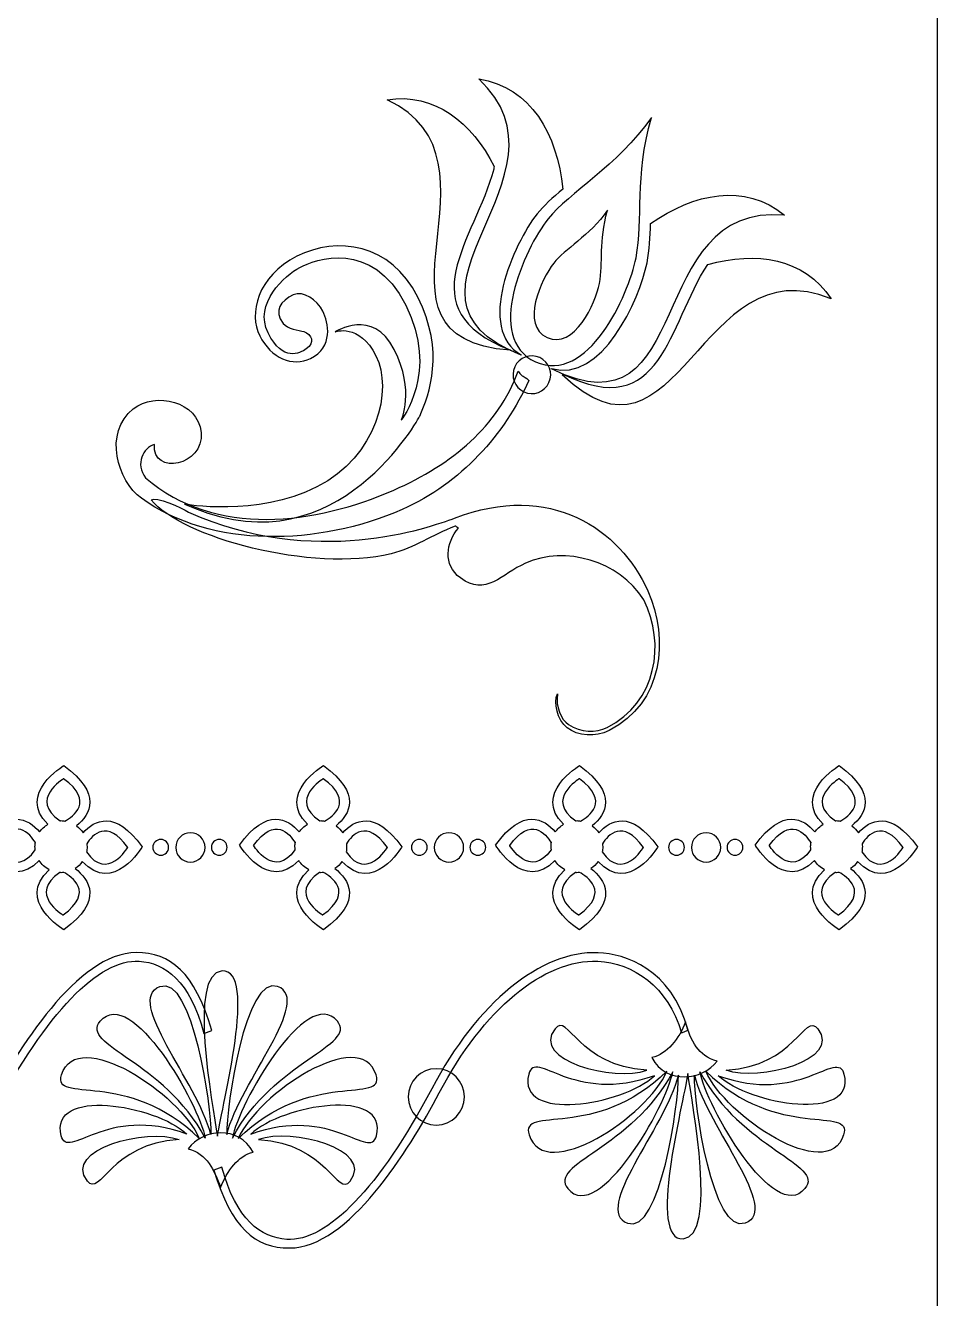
# Model space of a CAD drawing. Header units: millimetres. Extents: x -106 to 106, y -106 to 106.
# Drawn here: x 71.36 to 105.66, y 20.35 to 68.22 of the extents above; entities that cross this region are included whole.
import ezdxf

# ---------------------------------------------------------------- set-up
doc = ezdxf.new("R2010")
doc.units = ezdxf.units.MM
doc.header["$MEASUREMENT"] = 0
doc.layers.add('General Escritorio', color=7, linetype='Continuous', plot=False)
doc.layers.add('layer 1', color=7, linetype='Continuous')

msp = doc.modelspace()

# ---------------------------------------------------------------- linework, layer by layer
at = {"layer": 'General Escritorio', "color": 250}
for points, knots in [([(90.6046, 61.1368), (90.8454, 61.4393), (91.1848, 61.7417), (91.5665, 62.064), (91.5665, 62.064), (91.3497, 64.13), (90.382, 65.8979), (88.4025, 66.2052), (88.4025, 66.2052), (92.3516, 62.5327), (84.3228, 58.0719), (89.9941, 55.8262), (89.9941, 55.8262), (89.9962, 55.8282), (89.9975, 55.8325), (90.0007, 55.8339), (90.0007, 55.8339), (88.286, 56.7867), (89.7137, 60.0204), (90.6046, 61.1368)], [0, 0, 0, 0, 0.1666667, 0.1666667, 0.1666667, 0.1666667, 0.3333333, 0.3333333, 0.3333333, 0.3333333, 0.5, 0.5, 0.5, 0.5, 0.6666667, 0.6666667, 0.6666667, 0.6666667, 1, 1, 1, 1]), ([(89.5821, 56.0165), (89.5821, 56.0165), (89.5817, 56.0157), (89.5817, 56.0157), (89.5817, 56.0157), (85.684, 57.5582), (88.2564, 60.1479), (88.9661, 62.8089), (88.9661, 62.8089), (88.9737, 62.844), (88.9823, 62.881), (88.9909, 62.9165), (88.9909, 62.9165), (88.1358, 64.5648), (86.7647, 65.7012), (84.9577, 65.4256), (84.9577, 65.4256), (89.8294, 63.111), (83.5153, 56.4415), (89.5986, 56.0058), (89.5986, 56.0058), (89.5934, 56.0083), (89.5879, 56.0134), (89.5821, 56.0165)], [0, 0, 0, 0, 0.1428571, 0.1428571, 0.1428571, 0.1428572, 0.2857143, 0.2857143, 0.2857143, 0.2857143, 0.4285714, 0.4285714, 0.4285714, 0.4285714, 0.5714286, 0.5714286, 0.5714286, 0.5714286, 0.7142857, 0.7142857, 0.7142857, 0.7142857, 1, 1, 1, 1]), ([(90.5336, 55.574), (88.6195, 56.4318), (90.1033, 59.804), (91.0166, 60.9478), (91.0166, 60.9478), (91.8097, 61.9423), (93.5925, 62.9062), (94.9009, 64.7569), (94.9009, 64.7569), (94.2481, 62.4602), (94.6147, 60.9914), (94.3198, 59.4818), (94.3198, 59.4818), (94.0431, 58.0596), (92.499, 54.6926), (90.5336, 55.574)], [0, 0, 0, 0, 0.2, 0.2, 0.2, 0.2, 0.4, 0.4, 0.4, 0.4, 0.6, 0.6, 0.6, 0.6, 1, 1, 1, 1]), ([(99.907, 61.0848), (98.3984, 62.3083), (96.5095, 61.909), (94.8662, 60.7677), (94.8662, 60.7677), (94.8531, 60.2612), (94.8262, 59.7784), (94.7328, 59.2928), (94.7328, 59.2928), (94.4648, 57.9193), (93.0124, 54.7411), (91.1423, 55.3209), (91.1423, 55.3209), (91.1417, 55.316), (91.1399, 55.3103), (91.1393, 55.3051), (91.1393, 55.3051), (96.608, 52.605), (94.5337, 61.5511), (99.907, 61.0848)], [0, 0, 0, 0, 0.1666667, 0.1666667, 0.1666667, 0.1666667, 0.3333333, 0.3333333, 0.3333333, 0.3333333, 0.5, 0.5, 0.5, 0.5, 0.6666667, 0.6666667, 0.6666667, 0.6666667, 1, 1, 1, 1]), ([(77.3344, 50.2226), (77.3344, 50.2226), (80.0395, 49.7156), (82.3188, 50.8666), (82.3188, 50.8666), (84.5956, 52.0173), (85.1768, 54.5303), (84.5402, 55.7903), (84.5402, 55.7903), (83.9032, 57.05), (83.0044, 56.6967), (83.0044, 56.6967), (83.0044, 56.6967), (83.0044, 56.6967), (84.4248, 57.6152), (85.223, 56.0353), (85.223, 56.0353), (86.0223, 54.4547), (85.49, 53.3772), (85.49, 53.3772), (85.49, 53.3772), (85.49, 53.3772), (86.9318, 55.1831), (85.6585, 57.7032), (85.6585, 57.7032), (84.3858, 60.2213), (82.242, 59.4061), (81.6783, 59.1223), (81.6783, 59.1223), (81.1161, 58.8372), (79.931, 57.7528), (80.487, 56.654), (80.487, 56.654), (81.0427, 55.5538), (81.6728, 55.8883), (81.9181, 56.0561), (81.9181, 56.0561), (82.2623, 56.2914), (82.1176, 56.5996), (81.8231, 56.7052), (81.8231, 56.7052), (81.6497, 56.7679), (81.2115, 56.7991), (81.0482, 57.0166), (81.0482, 57.0166), (80.6886, 57.4963), (80.9576, 57.8679), (81.4289, 58.0853), (81.4289, 58.0853), (81.8103, 58.2613), (82.3288, 57.9022), (82.5448, 57.4741), (82.5448, 57.4741), (82.7618, 57.0457), (82.9441, 56.1137), (82.0807, 55.6935), (82.0807, 55.6935), (81.411, 55.3675), (80.589, 55.7113), (80.1694, 56.5435), (80.1694, 56.5435), (79.7505, 57.3739), (80.0681, 58.7786), (81.5695, 59.5378), (81.5695, 59.5378), (83.0702, 60.2957), (85.0855, 60.0357), (86.1139, 57.999), (86.1139, 57.999), (87.144, 55.9624), (86.5473, 54.348), (86.1873, 53.5285), (86.1873, 53.5285), (86.1873, 53.5285), (83.1473, 47.8398), (77.7147, 50.0646), (77.7147, 50.0646), (77.7147, 50.0646), (77.3344, 50.2226), (77.3344, 50.2226)], [0, 0, 0, 0, 0.047619, 0.047619, 0.047619, 0.0476191, 0.0952381, 0.0952381, 0.0952381, 0.0952381, 0.1428571, 0.1428571, 0.1428571, 0.1428572, 0.1904762, 0.1904762, 0.1904762, 0.1904762, 0.2380952, 0.2380952, 0.2380952, 0.2380952, 0.2857143, 0.2857143, 0.2857143, 0.2857143, 0.3333333, 0.3333333, 0.3333333, 0.3333333, 0.3809524, 0.3809524, 0.3809524, 0.3809524, 0.4285714, 0.4285714, 0.4285714, 0.4285714, 0.4761905, 0.4761905, 0.4761905, 0.4761905, 0.5238095, 0.5238095, 0.5238095, 0.5238095, 0.5714286, 0.5714286, 0.5714286, 0.5714286, 0.6190476, 0.6190476, 0.6190476, 0.6190476, 0.6666667, 0.6666667, 0.6666667, 0.6666667, 0.7142857, 0.7142857, 0.7142857, 0.7142857, 0.7619048, 0.7619048, 0.7619048, 0.7619048, 0.8095238, 0.8095238, 0.8095238, 0.8095238, 0.8571429, 0.8571429, 0.8571429, 0.8571429, 0.9047619, 0.9047619, 0.9047619, 0.9047619, 1, 1, 1, 1]), ([(97.0162, 59.2335), (95.5087, 56.9271), (95.3196, 53.2658), (91.5647, 55.1096), (91.5647, 55.1096), (91.5592, 55.0994), (91.5537, 55.0899), (91.5479, 55.0798), (91.5479, 55.0798), (95.9445, 50.8516), (96.6738, 60.0059), (101.654, 57.9368), (101.654, 57.9368), (100.6353, 59.4856), (98.8394, 59.7277), (97.0162, 59.2335)], [0, 0, 0, 0, 0.2, 0.2, 0.2, 0.2, 0.4, 0.4, 0.4, 0.4, 0.6, 0.6, 0.6, 0.6, 1, 1, 1, 1]), ([(91.0459, 54.789), (90.8822, 54.4333), (90.4619, 54.2768), (90.1064, 54.4399), (90.1064, 54.4399), (89.7512, 54.6032), (89.5948, 55.024), (89.7578, 55.3795), (89.7578, 55.3795), (89.9204, 55.7349), (90.3417, 55.891), (90.6969, 55.7283), (90.6969, 55.7283), (91.0528, 55.565), (91.2088, 55.1439), (91.0459, 54.789)], [0, 0, 0, 0, 0.2, 0.2, 0.2, 0.2, 0.4, 0.4, 0.4, 0.4, 0.6, 0.6, 0.6, 0.6, 1, 1, 1, 1]), ([(89.8928, 55.2167), (89.1232, 53.1528), (87.4309, 51.7275), (85.2099, 50.75), (85.2099, 50.75), (82.2961, 49.4694), (78.4937, 48.936), (75.8772, 51.213), (75.8772, 51.213), (75.4682, 51.726), (75.7945, 52.342), (76.212, 52.4593), (76.212, 52.4593), (76.1238, 51.2769), (78.0903, 51.6516), (77.9652, 52.9187), (77.9652, 52.9187), (77.8491, 54.0778), (76.2558, 54.4685), (75.4162, 53.8023), (75.4162, 53.8023), (74.2827, 52.9001), (74.8178, 51.0947), (75.7218, 50.4396), (75.7218, 50.4396), (78.3486, 48.5374), (82.4001, 48.6423), (85.531, 50.0193), (85.531, 50.0193), (87.7517, 50.997), (89.3781, 52.8605), (90.2921, 54.8669), (90.2921, 54.8669), (90.0516, 55.1012), (90.0754, 54.9453), (89.8928, 55.2167)], [0, 0, 0, 0, 0.1, 0.1, 0.1, 0.1, 0.2, 0.2, 0.2, 0.2, 0.3, 0.3, 0.3, 0.3, 0.4, 0.4, 0.4, 0.4, 0.5, 0.5, 0.5, 0.5, 0.6, 0.6, 0.6, 0.6, 0.7, 0.7, 0.7, 0.7, 0.8, 0.8, 0.8, 0.8, 1, 1, 1, 1]), ([(94.7583, 46.9604), (93.7286, 49.2683), (91.1055, 51.0876), (87.4985, 49.6968), (87.4985, 49.6968), (86.5676, 49.3375), (82.1975, 47.8013), (77.4936, 49.918), (77.4936, 49.918), (77.2393, 50.0992), (76.2475, 50.5213), (76.0846, 50.3852), (76.0846, 50.3852), (77.1994, 48.9771), (82.1386, 47.625), (85.1072, 48.356), (85.1072, 48.356), (86.0102, 48.5784), (86.6227, 49.0476), (87.523, 49.395), (87.523, 49.395), (87.5436, 49.4031), (87.6184, 49.3137), (87.6391, 49.321), (87.6391, 49.321), (87.1788, 48.7709), (87.0492, 47.9519), (87.7142, 47.4441), (87.7142, 47.4441), (88.6615, 46.7217), (89.2834, 47.6096), (90.1591, 47.9965), (90.1591, 47.9965), (91.6722, 48.6664), (93.648, 48.1038), (94.6133, 46.6248), (94.6133, 46.6248), (95.4339, 44.974), (95.1028, 42.7743), (93.2308, 41.8213), (93.2308, 41.8213), (92.817, 41.6114), (92.2324, 41.637), (91.7756, 41.9374), (91.7756, 41.9374), (91.4917, 42.1238), (91.2898, 42.6044), (91.3663, 43.0852), (91.3663, 43.0852), (91.2002, 42.768), (91.3642, 42.0999), (91.7253, 41.8141), (91.7253, 41.8141), (92.1383, 41.4889), (92.7898, 41.4462), (93.3114, 41.712), (93.3114, 41.712), (95.3381, 42.7429), (95.5734, 45.1329), (94.7583, 46.9604)], [0, 0, 0, 0, 0.0625, 0.0625, 0.0625, 0.0625, 0.125, 0.125, 0.125, 0.125, 0.1875, 0.1875, 0.1875, 0.1875, 0.25, 0.25, 0.25, 0.25, 0.3125, 0.3125, 0.3125, 0.3125, 0.375, 0.375, 0.375, 0.375, 0.4375, 0.4375, 0.4375, 0.4375, 0.5, 0.5, 0.5, 0.5, 0.5625, 0.5625, 0.5625, 0.5625, 0.625, 0.625, 0.625, 0.625, 0.6875, 0.6875, 0.6875, 0.6875, 0.75, 0.75, 0.75, 0.75, 0.8125, 0.8125, 0.8125, 0.8125, 0.875, 0.875, 0.875, 0.875, 1, 1, 1, 1])]:
    msp.add_open_spline(points, degree=3, knots=knots, dxfattribs=at)
at = {"layer": 'General Escritorio', "color": 7}
msp.add_open_spline([(90.9718, 56.4816), (89.9738, 56.9283), (90.7476, 58.6856), (91.2233, 59.2816), (91.2233, 59.2816), (91.6367, 59.7996), (92.5659, 60.3021), (93.2477, 61.2665), (93.2477, 61.2665), (92.9069, 60.0699), (93.0978, 59.3043), (92.9445, 58.5175), (92.9445, 58.5175), (92.8005, 57.7768), (91.9957, 56.0222), (90.9718, 56.4816)], degree=3, knots=[0, 0, 0, 0, 0.2, 0.2, 0.2, 0.2, 0.4, 0.4, 0.4, 0.4, 0.6, 0.6, 0.6, 0.6, 1, 1, 1, 1], dxfattribs=at)
at = {"layer": 'layer 1', "color": 7}
msp.add_open_spline([(105.6569, -105.6569), (105.6569, -105.6569), (-106.0097, -105.6569), (-106.0097, -105.6569), (-106.0097, -105.6569), (-106.0097, -105.6569), (-106.0097, 106.0097), (-106.0097, 106.0097), (-106.0097, 106.0097), (-106.0097, 106.0097), (105.6569, 106.0097), (105.6569, 106.0097), (105.6569, 106.0097), (105.6569, 106.0097), (105.6569, -105.6569), (105.6569, -105.6569)], degree=3, knots=[0, 0, 0, 0, 0.2, 0.2, 0.2, 0.2, 0.4, 0.4, 0.4, 0.4, 0.6, 0.6, 0.6, 0.6, 1, 1, 1, 1], dxfattribs=at)
at = {"layer": 'layer 1', "color": 250}
for points, knots in [([(71.8722, 36.8203), (71.9652, 36.6737), (72.0972, 36.555), (72.255, 36.4749), (72.255, 36.4749), (70.9779, 35.3077), (72.8034, 34.2215), (72.8034, 34.2215), (72.8034, 34.2215), (74.3155, 35.3113), (73.755, 36.1128), (73.2282, 36.5226), (73.2282, 36.5226), (73.3336, 36.5905), (73.4256, 36.6781), (73.498, 36.781), (73.498, 36.781), (74.6652, 35.5122), (75.748, 37.3372), (75.748, 37.3372), (75.748, 37.3372), (74.7268, 38.753), (73.9565, 38.3475), (73.5262, 37.8576), (73.5262, 37.8576), (73.4614, 37.9622), (73.3777, 38.0517), (73.2788, 38.1263), (73.2788, 38.1263), (73.7873, 38.5459), (74.2662, 39.3309), (72.8034, 40.3875), (72.8034, 40.3875), (72.8034, 40.3875), (71.0296, 39.3319), (72.2036, 38.1823), (72.2036, 38.1823), (72.0796, 38.1093), (71.9714, 38.0126), (71.8905, 37.896), (71.8905, 37.896), (71.4664, 38.3964), (70.6871, 38.8418), (69.6464, 37.4006), (69.6464, 37.4006), (69.6464, 37.4006), (70.7143, 35.605), (71.8722, 36.8203)], [0, 0, 0, 0, 0.0769231, 0.0769231, 0.0769231, 0.0769231, 0.1538462, 0.1538462, 0.1538462, 0.1538462, 0.2307692, 0.2307692, 0.2307692, 0.2307692, 0.3076923, 0.3076923, 0.3076923, 0.3076923, 0.3846154, 0.3846154, 0.3846154, 0.3846154, 0.4615385, 0.4615385, 0.4615385, 0.4615385, 0.5384615, 0.5384615, 0.5384615, 0.5384615, 0.6153846, 0.6153846, 0.6153846, 0.6153846, 0.6923077, 0.6923077, 0.6923077, 0.6923077, 0.7692308, 0.7692308, 0.7692308, 0.7692308, 0.8461538, 0.8461538, 0.8461538, 0.8461539, 1, 1, 1, 1]), ([(81.6335, 36.8203), (81.7283, 36.6737), (81.8599, 36.555), (82.017, 36.4749), (82.017, 36.4749), (80.7399, 35.3077), (82.5654, 34.2215), (82.5654, 34.2215), (82.5654, 34.2215), (84.0785, 35.3113), (83.5163, 36.1128), (82.9909, 36.5226), (82.9909, 36.5226), (83.097, 36.5905), (83.187, 36.6781), (83.26, 36.781), (83.26, 36.781), (84.4275, 35.5122), (85.5103, 37.3372), (85.5103, 37.3372), (85.5103, 37.3372), (84.4889, 38.753), (83.7192, 38.3475), (83.2879, 37.8576), (83.2879, 37.8576), (83.2241, 37.9622), (83.1398, 38.0517), (83.0416, 38.1263), (83.0416, 38.1263), (83.5507, 38.5459), (84.0296, 39.3309), (82.5654, 40.3875), (82.5654, 40.3875), (82.5654, 40.3875), (80.7923, 39.3319), (81.9657, 38.1823), (81.9657, 38.1823), (81.8416, 38.1093), (81.7349, 38.0126), (81.6525, 37.896), (81.6525, 37.896), (81.2291, 38.3964), (80.4491, 38.8418), (79.4084, 37.4006), (79.4084, 37.4006), (79.4084, 37.4006), (80.4764, 35.605), (81.6335, 36.8203)], [0, 0, 0, 0, 0.0769231, 0.0769231, 0.0769231, 0.0769231, 0.1538462, 0.1538462, 0.1538462, 0.1538462, 0.2307692, 0.2307692, 0.2307692, 0.2307692, 0.3076923, 0.3076923, 0.3076923, 0.3076923, 0.3846154, 0.3846154, 0.3846154, 0.3846154, 0.4615385, 0.4615385, 0.4615385, 0.4615385, 0.5384615, 0.5384615, 0.5384615, 0.5384615, 0.6153846, 0.6153846, 0.6153846, 0.6153846, 0.6923077, 0.6923077, 0.6923077, 0.6923077, 0.7692308, 0.7692308, 0.7692308, 0.7692308, 0.8461538, 0.8461538, 0.8461538, 0.8461539, 1, 1, 1, 1]), ([(91.2636, 36.8203), (91.357, 36.6737), (91.489, 36.555), (91.6464, 36.4749), (91.6464, 36.4749), (90.3696, 35.3077), (92.1948, 34.2215), (92.1948, 34.2215), (92.1948, 34.2215), (93.7073, 35.3113), (93.1464, 36.1128), (92.6196, 36.5226), (92.6196, 36.5226), (92.725, 36.5905), (92.817, 36.6781), (92.8894, 36.781), (92.8894, 36.781), (94.0569, 35.5122), (95.1397, 37.3372), (95.1397, 37.3372), (95.1397, 37.3372), (94.1186, 38.753), (93.3483, 38.3475), (92.9179, 37.8576), (92.9179, 37.8576), (92.8529, 37.9622), (92.7691, 38.0517), (92.6703, 38.1263), (92.6703, 38.1263), (93.1791, 38.5459), (93.658, 39.3309), (92.1948, 40.3875), (92.1948, 40.3875), (92.1948, 40.3875), (90.421, 39.3319), (91.595, 38.1823), (91.595, 38.1823), (91.4714, 38.1093), (91.3632, 38.0126), (91.2819, 37.896), (91.2819, 37.896), (90.8578, 38.3964), (90.0789, 38.8418), (89.0377, 37.4006), (89.0377, 37.4006), (89.0377, 37.4006), (90.1057, 35.605), (91.2636, 36.8203)], [0, 0, 0, 0, 0.0769231, 0.0769231, 0.0769231, 0.0769231, 0.1538462, 0.1538462, 0.1538462, 0.1538462, 0.2307692, 0.2307692, 0.2307692, 0.2307692, 0.3076923, 0.3076923, 0.3076923, 0.3076923, 0.3846154, 0.3846154, 0.3846154, 0.3846154, 0.4615385, 0.4615385, 0.4615385, 0.4615385, 0.5384615, 0.5384615, 0.5384615, 0.5384615, 0.6153846, 0.6153846, 0.6153846, 0.6153846, 0.6923077, 0.6923077, 0.6923077, 0.6923077, 0.7692308, 0.7692308, 0.7692308, 0.7692308, 0.8461538, 0.8461538, 0.8461538, 0.8461539, 1, 1, 1, 1]), ([(101.025, 36.8203), (101.1197, 36.6737), (101.2517, 36.555), (101.4084, 36.4749), (101.4084, 36.4749), (100.1317, 35.3077), (101.9569, 34.2215), (101.9569, 34.2215), (101.9569, 34.2215), (103.47, 35.3113), (102.908, 36.1128), (102.3823, 36.5226), (102.3823, 36.5226), (102.4888, 36.5905), (102.5787, 36.6781), (102.6517, 36.781), (102.6517, 36.781), (103.8189, 35.5122), (104.9017, 37.3372), (104.9017, 37.3372), (104.9017, 37.3372), (103.8806, 38.753), (103.111, 38.3475), (102.6793, 37.8576), (102.6793, 37.8576), (102.6159, 37.9622), (102.5311, 38.0517), (102.433, 38.1263), (102.433, 38.1263), (102.9425, 38.5459), (103.4214, 39.3309), (101.9569, 40.3875), (101.9569, 40.3875), (101.9569, 40.3875), (100.1837, 39.3319), (101.3571, 38.1823), (101.3571, 38.1823), (101.2334, 38.1093), (101.1266, 38.0126), (101.0439, 37.896), (101.0439, 37.896), (100.6205, 38.3964), (99.8409, 38.8418), (98.7998, 37.4006), (98.7998, 37.4006), (98.7998, 37.4006), (99.8677, 35.605), (101.025, 36.8203)], [0, 0, 0, 0, 0.0769231, 0.0769231, 0.0769231, 0.0769231, 0.1538462, 0.1538462, 0.1538462, 0.1538462, 0.2307692, 0.2307692, 0.2307692, 0.2307692, 0.3076923, 0.3076923, 0.3076923, 0.3076923, 0.3846154, 0.3846154, 0.3846154, 0.3846154, 0.4615385, 0.4615385, 0.4615385, 0.4615385, 0.5384615, 0.5384615, 0.5384615, 0.5384615, 0.6153846, 0.6153846, 0.6153846, 0.6153846, 0.6923077, 0.6923077, 0.6923077, 0.6923077, 0.7692308, 0.7692308, 0.7692308, 0.7692308, 0.8461538, 0.8461538, 0.8461538, 0.8461539, 1, 1, 1, 1]), ([(72.7965, 39.8959), (72.7965, 39.8959), (72.7965, 39.8959), (72.7965, 39.8959), (72.7965, 39.8959), (73.9796, 39.0413), (73.1414, 38.467), (72.8441, 38.306), (72.8441, 38.306), (72.7959, 38.3127), (72.7487, 38.3206), (72.6987, 38.3206), (72.6987, 38.3206), (72.6856, 38.3206), (72.6749, 38.3175), (72.6622, 38.3165), (72.6622, 38.3165), (71.4729, 39.1107), (72.7965, 39.8959), (72.7965, 39.8959)], [0, 0, 0, 0, 0.1666667, 0.1666667, 0.1666667, 0.1666667, 0.3333333, 0.3333333, 0.3333333, 0.3333333, 0.5, 0.5, 0.5, 0.5, 0.6666667, 0.6666667, 0.6666667, 0.6666667, 1, 1, 1, 1]), ([(82.5599, 39.8959), (82.5599, 39.8959), (82.5599, 39.8959), (82.5599, 39.8959), (82.5599, 39.8959), (83.743, 39.0413), (82.9041, 38.467), (82.6061, 38.306), (82.6061, 38.306), (82.5579, 38.3127), (82.5107, 38.3206), (82.4607, 38.3206), (82.4607, 38.3206), (82.4483, 38.3206), (82.437, 38.3175), (82.4242, 38.3165), (82.4242, 38.3165), (81.2363, 39.1107), (82.5599, 39.8959), (82.5599, 39.8959)], [0, 0, 0, 0, 0.1666667, 0.1666667, 0.1666667, 0.1666667, 0.3333333, 0.3333333, 0.3333333, 0.3333333, 0.5, 0.5, 0.5, 0.5, 0.6666667, 0.6666667, 0.6666667, 0.6666667, 1, 1, 1, 1]), ([(92.1883, 39.8959), (92.1883, 39.8959), (92.1883, 39.8959), (92.1883, 39.8959), (92.1883, 39.8959), (93.371, 39.0413), (92.5331, 38.467), (92.2355, 38.306), (92.2355, 38.306), (92.1876, 38.3127), (92.1401, 38.3206), (92.0901, 38.3206), (92.0901, 38.3206), (92.0773, 38.3206), (92.0663, 38.3175), (92.0536, 38.3165), (92.0536, 38.3165), (90.8647, 39.1107), (92.1883, 39.8959), (92.1883, 39.8959)], [0, 0, 0, 0, 0.1666667, 0.1666667, 0.1666667, 0.1666667, 0.3333333, 0.3333333, 0.3333333, 0.3333333, 0.5, 0.5, 0.5, 0.5, 0.6666667, 0.6666667, 0.6666667, 0.6666667, 1, 1, 1, 1]), ([(101.9517, 39.8959), (101.9517, 39.8959), (101.9517, 39.8959), (101.9517, 39.8959), (101.9517, 39.8959), (103.1344, 39.0413), (102.2959, 38.467), (101.9975, 38.306), (101.9975, 38.306), (101.9496, 38.3127), (101.9021, 38.3206), (101.8521, 38.3206), (101.8521, 38.3206), (101.8401, 38.3206), (101.8284, 38.3175), (101.8156, 38.3165), (101.8156, 38.3165), (100.6281, 39.1107), (101.9517, 39.8959), (101.9517, 39.8959)], [0, 0, 0, 0, 0.1666667, 0.1666667, 0.1666667, 0.1666667, 0.3333333, 0.3333333, 0.3333333, 0.3333333, 0.5, 0.5, 0.5, 0.5, 0.6666667, 0.6666667, 0.6666667, 0.6666667, 1, 1, 1, 1]), ([(71.7334, 37.4929), (71.7334, 37.4929), (71.7334, 37.4929), (71.7334, 37.4929), (71.7334, 37.4929), (71.7262, 37.4424), (71.7186, 37.3937), (71.7186, 37.3424), (71.7186, 37.3424), (71.7186, 37.2998), (71.7262, 37.2614), (71.7306, 37.2197), (71.7306, 37.2197), (70.9455, 36.0954), (70.1766, 37.3913), (70.1766, 37.3913), (70.1766, 37.3913), (70.9799, 38.5053), (71.5367, 37.8245), (71.7334, 37.4929)], [0, 0, 0, 0, 0.1666667, 0.1666667, 0.1666667, 0.1666667, 0.3333333, 0.3333333, 0.3333333, 0.3333333, 0.5, 0.5, 0.5, 0.5, 0.6666667, 0.6666667, 0.6666667, 0.6666667, 1, 1, 1, 1]), ([(75.2064, 37.3165), (75.2064, 37.3165), (75.2064, 37.3165), (75.2064, 37.3165), (75.2064, 37.3165), (75.2064, 37.3165), (74.4381, 36.0231), (73.6547, 37.1421), (73.6547, 37.1421), (73.6685, 37.2063), (73.6757, 37.273), (73.6757, 37.3424), (73.6757, 37.3424), (73.6757, 37.3787), (73.6699, 37.4102), (73.6651, 37.4463), (73.6651, 37.4463), (73.8759, 37.7849), (74.4233, 38.4006), (75.2064, 37.3165)], [0, 0, 0, 0, 0.1666667, 0.1666667, 0.1666667, 0.1666667, 0.3333333, 0.3333333, 0.3333333, 0.3333333, 0.5, 0.5, 0.5, 0.5, 0.6666667, 0.6666667, 0.6666667, 0.6666667, 1, 1, 1, 1]), ([(81.4961, 37.4929), (81.2994, 37.8245), (80.742, 38.5053), (79.9372, 37.3913), (79.9372, 37.3913), (79.9372, 37.3913), (80.7089, 36.0954), (81.4926, 37.2197), (81.4926, 37.2197), (81.4875, 37.2614), (81.4813, 37.2998), (81.4813, 37.3424), (81.4813, 37.3424), (81.4813, 37.3937), (81.4882, 37.4424), (81.4961, 37.4929), (81.4961, 37.4929), (81.4961, 37.4929), (81.4961, 37.4929), (81.4961, 37.4929)], [0, 0, 0, 0, 0.3333333, 0.3333333, 0.3333333, 0.3333333, 0.5, 0.5, 0.5, 0.5, 0.6666667, 0.6666667, 0.6666667, 0.6666667, 0.8333333, 0.8333333, 0.8333333, 0.8333333, 1, 1, 1, 1]), ([(84.9684, 37.3165), (84.9684, 37.3165), (84.9684, 37.3165), (84.9684, 37.3165), (84.9684, 37.3165), (84.9684, 37.3165), (84.2008, 36.0231), (83.4178, 37.1421), (83.4178, 37.1421), (83.4312, 37.2063), (83.4378, 37.273), (83.4378, 37.3424), (83.4378, 37.3424), (83.4378, 37.3787), (83.4312, 37.4102), (83.4278, 37.4463), (83.4278, 37.4463), (83.6379, 37.7849), (84.1853, 38.4006), (84.9684, 37.3165)], [0, 0, 0, 0, 0.1666667, 0.1666667, 0.1666667, 0.1666667, 0.3333333, 0.3333333, 0.3333333, 0.3333333, 0.5, 0.5, 0.5, 0.5, 0.6666667, 0.6666667, 0.6666667, 0.6666667, 1, 1, 1, 1]), ([(91.1251, 37.4929), (90.9281, 37.8245), (90.3717, 38.5053), (89.568, 37.3913), (89.568, 37.3913), (89.568, 37.3913), (90.3372, 36.0954), (91.1224, 37.2197), (91.1224, 37.2197), (91.1175, 37.2614), (91.11, 37.2998), (91.11, 37.3424), (91.11, 37.3424), (91.11, 37.3937), (91.1175, 37.4424), (91.1251, 37.4929), (91.1251, 37.4929), (91.1251, 37.4929), (91.1251, 37.4929), (91.1251, 37.4929)], [0, 0, 0, 0, 0.3333333, 0.3333333, 0.3333333, 0.3333333, 0.5, 0.5, 0.5, 0.5, 0.6666667, 0.6666667, 0.6666667, 0.6666667, 0.8333333, 0.8333333, 0.8333333, 0.8333333, 1, 1, 1, 1]), ([(94.5978, 37.3165), (94.5978, 37.3165), (94.5978, 37.3165), (94.5978, 37.3165), (94.5978, 37.3165), (94.5978, 37.3165), (93.8295, 36.0231), (93.0465, 37.1421), (93.0465, 37.1421), (93.0599, 37.2063), (93.0675, 37.273), (93.0675, 37.3424), (93.0675, 37.3424), (93.0675, 37.3787), (93.0613, 37.4102), (93.0564, 37.4463), (93.0564, 37.4463), (93.2677, 37.7849), (93.8147, 38.4006), (94.5978, 37.3165)], [0, 0, 0, 0, 0.1666667, 0.1666667, 0.1666667, 0.1666667, 0.3333333, 0.3333333, 0.3333333, 0.3333333, 0.5, 0.5, 0.5, 0.5, 0.6666667, 0.6666667, 0.6666667, 0.6666667, 1, 1, 1, 1]), ([(100.8878, 37.4929), (100.6908, 37.8245), (100.1337, 38.5053), (99.3289, 37.3913), (99.3289, 37.3913), (99.3289, 37.3913), (100.1006, 36.0954), (100.8844, 37.2197), (100.8844, 37.2197), (100.8789, 37.2614), (100.8731, 37.2998), (100.8731, 37.3424), (100.8731, 37.3424), (100.8731, 37.3937), (100.8796, 37.4424), (100.8878, 37.4929), (100.8878, 37.4929), (100.8878, 37.4929), (100.8878, 37.4929), (100.8878, 37.4929)], [0, 0, 0, 0, 0.3333333, 0.3333333, 0.3333333, 0.3333333, 0.5, 0.5, 0.5, 0.5, 0.6666667, 0.6666667, 0.6666667, 0.6666667, 0.8333333, 0.8333333, 0.8333333, 0.8333333, 1, 1, 1, 1]), ([(104.3602, 37.3165), (104.3602, 37.3165), (104.3602, 37.3165), (104.3602, 37.3165), (104.3602, 37.3165), (104.3602, 37.3165), (103.5923, 36.0231), (102.8092, 37.1421), (102.8092, 37.1421), (102.8226, 37.2063), (102.8295, 37.273), (102.8295, 37.3424), (102.8295, 37.3424), (102.8295, 37.3787), (102.8226, 37.4102), (102.8192, 37.4463), (102.8192, 37.4463), (103.0297, 37.7849), (103.5767, 38.4006), (104.3602, 37.3165)], [0, 0, 0, 0, 0.1666667, 0.1666667, 0.1666667, 0.1666667, 0.3333333, 0.3333333, 0.3333333, 0.3333333, 0.5, 0.5, 0.5, 0.5, 0.6666667, 0.6666667, 0.6666667, 0.6666667, 1, 1, 1, 1]), ([(77.0123, 37.3153), (77.0123, 37.6192), (77.259, 37.8662), (77.5642, 37.8662), (77.5642, 37.8662), (77.8677, 37.8662), (78.1141, 37.6192), (78.1141, 37.3153), (78.1141, 37.3153), (78.1141, 37.0111), (77.8677, 36.7646), (77.5642, 36.7646), (77.5642, 36.7646), (77.259, 36.7646), (77.0123, 37.0111), (77.0123, 37.3153)], [0, 0, 0, 0, 0.2, 0.2, 0.2, 0.2, 0.4, 0.4, 0.4, 0.4, 0.6, 0.6, 0.6, 0.6, 1, 1, 1, 1]), ([(86.7344, 37.3153), (86.7344, 37.6192), (86.981, 37.8662), (87.2856, 37.8662), (87.2856, 37.8662), (87.5898, 37.8662), (87.8368, 37.6192), (87.8368, 37.3153), (87.8368, 37.3153), (87.8368, 37.0111), (87.5898, 36.7646), (87.2856, 36.7646), (87.2856, 36.7646), (86.981, 36.7646), (86.7344, 37.0111), (86.7344, 37.3153)], [0, 0, 0, 0, 0.2, 0.2, 0.2, 0.2, 0.4, 0.4, 0.4, 0.4, 0.6, 0.6, 0.6, 0.6, 1, 1, 1, 1]), ([(96.4037, 37.3153), (96.4037, 37.6192), (96.6507, 37.8662), (96.9556, 37.8662), (96.9556, 37.8662), (97.2591, 37.8662), (97.5055, 37.6192), (97.5055, 37.3153), (97.5055, 37.3153), (97.5055, 37.0111), (97.2591, 36.7646), (96.9556, 36.7646), (96.9556, 36.7646), (96.6507, 36.7646), (96.4037, 37.0111), (96.4037, 37.3153)], [0, 0, 0, 0, 0.2, 0.2, 0.2, 0.2, 0.4, 0.4, 0.4, 0.4, 0.6, 0.6, 0.6, 0.6, 1, 1, 1, 1]), ([(76.1496, 37.3153), (76.1496, 37.4783), (76.2837, 37.6123), (76.448, 37.6123), (76.448, 37.6123), (76.6123, 37.6123), (76.745, 37.4783), (76.745, 37.3153), (76.745, 37.3153), (76.745, 37.1505), (76.6123, 37.0184), (76.448, 37.0184), (76.448, 37.0184), (76.2837, 37.0184), (76.1496, 37.1505), (76.1496, 37.3153)], [0, 0, 0, 0, 0.2, 0.2, 0.2, 0.2, 0.4, 0.4, 0.4, 0.4, 0.6, 0.6, 0.6, 0.6, 1, 1, 1, 1]), ([(78.3494, 37.3153), (78.3494, 37.4783), (78.483, 37.6123), (78.6487, 37.6123), (78.6487, 37.6123), (78.8124, 37.6123), (78.9443, 37.4783), (78.9443, 37.3153), (78.9443, 37.3153), (78.9443, 37.1505), (78.8124, 37.0184), (78.6487, 37.0184), (78.6487, 37.0184), (78.483, 37.0184), (78.3494, 37.1505), (78.3494, 37.3153)], [0, 0, 0, 0, 0.2, 0.2, 0.2, 0.2, 0.4, 0.4, 0.4, 0.4, 0.6, 0.6, 0.6, 0.6, 1, 1, 1, 1]), ([(85.8721, 37.3153), (85.8721, 37.4783), (86.0061, 37.6123), (86.169, 37.6123), (86.169, 37.6123), (86.3341, 37.6123), (86.467, 37.4783), (86.467, 37.3153), (86.467, 37.3153), (86.467, 37.1505), (86.3341, 37.0184), (86.169, 37.0184), (86.169, 37.0184), (86.0061, 37.0184), (85.8721, 37.1505), (85.8721, 37.3153)], [0, 0, 0, 0, 0.2, 0.2, 0.2, 0.2, 0.4, 0.4, 0.4, 0.4, 0.6, 0.6, 0.6, 0.6, 1, 1, 1, 1]), ([(88.0728, 37.3153), (88.0728, 37.4783), (88.2054, 37.6123), (88.3711, 37.6123), (88.3711, 37.6123), (88.5348, 37.6123), (88.667, 37.4783), (88.667, 37.3153), (88.667, 37.3153), (88.667, 37.1505), (88.5348, 37.0184), (88.3711, 37.0184), (88.3711, 37.0184), (88.2054, 37.0184), (88.0728, 37.1505), (88.0728, 37.3153)], [0, 0, 0, 0, 0.2, 0.2, 0.2, 0.2, 0.4, 0.4, 0.4, 0.4, 0.6, 0.6, 0.6, 0.6, 1, 1, 1, 1]), ([(95.5414, 37.3153), (95.5414, 37.4783), (95.6754, 37.6123), (95.8398, 37.6123), (95.8398, 37.6123), (96.0041, 37.6123), (96.1367, 37.4783), (96.1367, 37.3153), (96.1367, 37.3153), (96.1367, 37.1505), (96.0041, 37.0184), (95.8398, 37.0184), (95.8398, 37.0184), (95.6754, 37.0184), (95.5414, 37.1505), (95.5414, 37.3153)], [0, 0, 0, 0, 0.2, 0.2, 0.2, 0.2, 0.4, 0.4, 0.4, 0.4, 0.6, 0.6, 0.6, 0.6, 1, 1, 1, 1]), ([(97.7407, 37.3153), (97.7407, 37.4783), (97.8748, 37.6123), (98.0405, 37.6123), (98.0405, 37.6123), (98.2041, 37.6123), (98.3361, 37.4783), (98.3361, 37.3153), (98.3361, 37.3153), (98.3361, 37.1505), (98.2041, 37.0184), (98.0405, 37.0184), (98.0405, 37.0184), (97.8748, 37.0184), (97.7407, 37.1505), (97.7407, 37.3153)], [0, 0, 0, 0, 0.2, 0.2, 0.2, 0.2, 0.4, 0.4, 0.4, 0.4, 0.6, 0.6, 0.6, 0.6, 1, 1, 1, 1]), ([(72.7728, 34.7765), (72.7728, 34.7765), (72.7728, 34.7765), (72.7728, 34.7765), (72.7728, 34.7765), (72.7728, 34.7765), (71.4319, 35.5699), (72.6567, 36.3684), (72.6567, 36.3684), (72.6715, 36.3667), (72.6842, 36.3641), (72.6987, 36.3641), (72.6987, 36.3641), (72.7332, 36.3641), (72.7669, 36.3704), (72.8014, 36.3747), (72.8014, 36.3747), (73.0815, 36.2265), (73.9796, 35.6446), (72.7728, 34.7765)], [0, 0, 0, 0, 0.1666667, 0.1666667, 0.1666667, 0.1666667, 0.3333333, 0.3333333, 0.3333333, 0.3333333, 0.5, 0.5, 0.5, 0.5, 0.6666667, 0.6666667, 0.6666667, 0.6666667, 1, 1, 1, 1]), ([(82.5351, 34.7765), (82.5351, 34.7765), (82.5351, 34.7765), (82.5351, 34.7765), (82.5351, 34.7765), (82.5351, 34.7765), (81.1954, 35.5699), (82.4201, 36.3684), (82.4201, 36.3684), (82.4335, 36.3667), (82.4469, 36.3641), (82.4607, 36.3641), (82.4607, 36.3641), (82.4959, 36.3641), (82.5296, 36.3704), (82.5634, 36.3747), (82.5634, 36.3747), (82.8442, 36.2265), (83.7416, 35.6446), (82.5351, 34.7765)], [0, 0, 0, 0, 0.1666667, 0.1666667, 0.1666667, 0.1666667, 0.3333333, 0.3333333, 0.3333333, 0.3333333, 0.5, 0.5, 0.5, 0.5, 0.6666667, 0.6666667, 0.6666667, 0.6666667, 1, 1, 1, 1]), ([(92.1645, 34.7765), (92.1645, 34.7765), (92.1645, 34.7765), (92.1645, 34.7765), (92.1645, 34.7765), (92.1645, 34.7765), (90.8233, 35.5699), (92.0481, 36.3684), (92.0481, 36.3684), (92.0632, 36.3667), (92.076, 36.3641), (92.0901, 36.3641), (92.0901, 36.3641), (92.1246, 36.3641), (92.1583, 36.3704), (92.1928, 36.3747), (92.1928, 36.3747), (92.4728, 36.2265), (93.371, 35.6446), (92.1645, 34.7765)], [0, 0, 0, 0, 0.1666667, 0.1666667, 0.1666667, 0.1666667, 0.3333333, 0.3333333, 0.3333333, 0.3333333, 0.5, 0.5, 0.5, 0.5, 0.6666667, 0.6666667, 0.6666667, 0.6666667, 1, 1, 1, 1]), ([(101.9266, 34.7765), (101.9266, 34.7765), (101.9266, 34.7765), (101.9266, 34.7765), (101.9266, 34.7765), (101.9266, 34.7765), (100.5867, 35.5699), (101.8115, 36.3684), (101.8115, 36.3684), (101.8253, 36.3667), (101.8387, 36.3641), (101.8521, 36.3641), (101.8521, 36.3641), (101.8873, 36.3641), (101.921, 36.3704), (101.9551, 36.3747), (101.9551, 36.3747), (102.2356, 36.2265), (103.133, 35.6446), (101.9266, 34.7765)], [0, 0, 0, 0, 0.1666667, 0.1666667, 0.1666667, 0.1666667, 0.3333333, 0.3333333, 0.3333333, 0.3333333, 0.5, 0.5, 0.5, 0.5, 0.6666667, 0.6666667, 0.6666667, 0.6666667, 1, 1, 1, 1]), ([(75.5289, 33.3578), (76.8101, 33.3631), (77.722, 32.6178), (78.3721, 30.4358), (78.3721, 30.4358), (78.3721, 30.4358), (78.0724, 30.3234), (78.0724, 30.3234), (78.0724, 30.3234), (77.5428, 32.3043), (76.5996, 32.9736), (75.6346, 33.0352), (75.6346, 33.0352), (74.1205, 33.1383), (72.134, 31.0678), (70.1848, 27.3747), (70.1848, 27.3747), (68.4716, 24.1303), (66.0707, 22.1729), (63.9296, 22.258), (63.9296, 22.258), (62.9067, 22.2999), (61.1711, 22.8599), (60.5447, 25.1707), (60.5447, 25.1707), (60.5447, 25.1707), (60.7849, 25.2742), (60.7849, 25.2742), (60.7849, 25.2742), (61.3047, 23.5325), (62.6087, 22.633), (63.9423, 22.5777), (63.9423, 22.5777), (65.968, 22.4961), (68.248, 24.39), (69.9009, 27.5237), (69.9009, 27.5237), (71.0619, 29.7201), (73.3161, 33.3578), (75.5289, 33.3578)], [0, 0, 0, 0, 0.0909091, 0.0909091, 0.0909091, 0.0909091, 0.1818182, 0.1818182, 0.1818182, 0.1818182, 0.2727273, 0.2727273, 0.2727273, 0.2727273, 0.3636364, 0.3636364, 0.3636364, 0.3636364, 0.4545455, 0.4545455, 0.4545455, 0.4545455, 0.5454545, 0.5454545, 0.5454545, 0.5454546, 0.6363636, 0.6363636, 0.6363636, 0.6363636, 0.7272727, 0.7272727, 0.7272727, 0.7272727, 0.8181818, 0.8181818, 0.8181818, 0.8181818, 1, 1, 1, 1]), ([(81.2911, 22.2558), (80.0102, 22.2498), (79.0979, 22.9963), (78.4493, 25.1784), (78.4493, 25.1784), (78.4493, 25.1784), (78.748, 25.289), (78.748, 25.289), (78.748, 25.289), (79.2778, 23.3095), (80.2218, 22.6404), (81.1857, 22.5791), (81.1857, 22.5791), (82.6998, 22.474), (84.6866, 24.5463), (86.6352, 28.2394), (86.6352, 28.2394), (88.3487, 31.4824), (90.75, 33.4394), (92.8907, 33.3543), (92.8907, 33.3543), (93.9129, 33.313), (95.6486, 32.7533), (96.2755, 30.4417), (96.2755, 30.4417), (96.2755, 30.4417), (96.0347, 30.3394), (96.0347, 30.3394), (96.0347, 30.3394), (95.5156, 32.0812), (94.2119, 32.981), (92.8777, 33.0352), (92.8777, 33.0352), (90.8526, 33.1166), (88.573, 31.2223), (86.919, 28.0897), (86.919, 28.0897), (85.7594, 25.893), (83.5035, 22.2558), (81.2911, 22.2558)], [0, 0, 0, 0, 0.0909091, 0.0909091, 0.0909091, 0.0909091, 0.1818182, 0.1818182, 0.1818182, 0.1818182, 0.2727273, 0.2727273, 0.2727273, 0.2727273, 0.3636364, 0.3636364, 0.3636364, 0.3636364, 0.4545455, 0.4545455, 0.4545455, 0.4545455, 0.5454545, 0.5454545, 0.5454545, 0.5454546, 0.6363636, 0.6363636, 0.6363636, 0.6363636, 0.7272727, 0.7272727, 0.7272727, 0.7272727, 0.8181818, 0.8181818, 0.8181818, 0.8181818, 1, 1, 1, 1]), ([(78.5805, 26.454), (78.3935, 27.6477), (77.4502, 32.5919), (78.7517, 32.67), (78.7517, 32.67), (80.1129, 32.7533), (78.7517, 27.6477), (78.5805, 26.454)], [0, 0, 0, 0, 0.3333333, 0.3333333, 0.3333333, 0.3333333, 1, 1, 1, 1]), ([(78.1185, 26.3878), (77.8963, 27.6438), (75.3266, 32.1699), (74.1715, 30.7822), (74.1715, 30.7822), (73.4063, 29.8639), (76.5696, 29.3027), (78.1185, 26.3878)], [0, 0, 0, 0, 0.3333333, 0.3333333, 0.3333333, 0.3333333, 1, 1, 1, 1]), ([(78.3294, 26.5222), (78.3559, 27.5419), (77.6359, 32.5433), (76.416, 32.0848), (76.416, 32.0848), (75.0796, 31.5798), (77.8195, 28.5112), (78.3294, 26.5222)], [0, 0, 0, 0, 0.3333333, 0.3333333, 0.3333333, 0.3333333, 1, 1, 1, 1]), ([(78.9299, 26.5222), (78.9054, 27.5419), (79.623, 32.5433), (80.8432, 32.0848), (80.8432, 32.0848), (82.1796, 31.5798), (79.4401, 28.5112), (78.9299, 26.5222)], [0, 0, 0, 0, 0.3333333, 0.3333333, 0.3333333, 0.3333333, 1, 1, 1, 1]), ([(79.1414, 26.3878), (79.3632, 27.6438), (81.9329, 32.1699), (83.0881, 30.7822), (83.0881, 30.7822), (83.8553, 29.8639), (80.6899, 29.3027), (79.1414, 26.3878)], [0, 0, 0, 0, 0.3333333, 0.3333333, 0.3333333, 0.3333333, 1, 1, 1, 1]), ([(94.7225, 28.9358), (93.4929, 28.5029), (90.34, 29.3018), (91.2733, 30.498), (91.2733, 30.498), (91.7659, 31.13), (92.1177, 29.0945), (94.7225, 28.9358)], [0, 0, 0, 0, 0.3333333, 0.3333333, 0.3333333, 0.3333333, 1, 1, 1, 1]), ([(97.7032, 28.9358), (98.9345, 28.5029), (102.085, 29.3018), (101.1531, 30.498), (101.1531, 30.498), (100.6608, 31.13), (100.3098, 29.0945), (97.7032, 28.9358)], [0, 0, 0, 0, 0.3333333, 0.3333333, 0.3333333, 0.3333333, 1, 1, 1, 1]), ([(94.9175, 29.4111), (95.4818, 29.5406), (95.9379, 30.1261), (96.1818, 30.7543), (96.1818, 30.7543), (96.3727, 30.0491), (96.6535, 29.4624), (97.3676, 29.2838), (97.3676, 29.2838), (96.8268, 28.5405), (95.4542, 28.3906), (94.9175, 29.4111)], [0, 0, 0, 0, 0.5, 0.5, 0.5, 0.5, 0.75, 0.75, 0.75, 0.75, 1, 1, 1, 1]), ([(77.8963, 26.368), (77.1811, 28.0523), (73.3036, 30.6298), (72.7166, 28.7662), (72.7166, 28.7662), (72.3576, 27.6255), (75.1916, 29.0223), (77.8963, 26.368)], [0, 0, 0, 0, 0.3333333, 0.3333333, 0.3333333, 0.3333333, 1, 1, 1, 1]), ([(79.3632, 26.368), (80.0784, 28.0523), (83.9562, 30.6298), (84.5429, 28.7662), (84.5429, 28.7662), (84.9023, 27.6255), (82.069, 29.0223), (79.3632, 26.368)], [0, 0, 0, 0, 0.3333333, 0.3333333, 0.3333333, 0.3333333, 1, 1, 1, 1]), ([(95.0136, 28.7319), (93.8234, 27.6222), (89.8201, 26.9599), (90.2876, 28.7956), (90.2876, 28.7956), (90.5347, 29.7649), (91.9551, 27.6114), (95.0136, 28.7319)], [0, 0, 0, 0, 0.3333333, 0.3333333, 0.3333333, 0.3333333, 1, 1, 1, 1]), ([(97.4114, 28.7319), (98.6017, 27.6222), (102.6073, 26.9599), (102.1391, 28.7956), (102.1391, 28.7956), (101.8917, 29.7649), (100.4717, 27.6114), (97.4114, 28.7319)], [0, 0, 0, 0, 0.3333333, 0.3333333, 0.3333333, 0.3333333, 1, 1, 1, 1]), ([(87.8681, 27.9348), (87.8681, 27.3504), (87.3944, 26.8765), (86.8098, 26.8765), (86.8098, 26.8765), (86.2252, 26.8765), (85.7515, 27.3504), (85.7515, 27.9348), (85.7515, 27.9348), (85.7515, 28.5193), (86.2252, 28.9932), (86.8098, 28.9932), (86.8098, 28.9932), (87.3944, 28.9932), (87.8681, 28.5193), (87.8681, 27.9348)], [0, 0, 0, 0, 0.2, 0.2, 0.2, 0.2, 0.4, 0.4, 0.4, 0.4, 0.6, 0.6, 0.6, 0.6, 1, 1, 1, 1]), ([(95.4801, 28.9012), (94.7639, 27.2169), (90.8871, 24.6401), (90.2997, 26.5038), (90.2997, 26.5038), (89.9417, 27.6438), (92.775, 26.248), (95.4801, 28.9012)], [0, 0, 0, 0, 0.3333333, 0.3333333, 0.3333333, 0.3333333, 1, 1, 1, 1]), ([(95.7009, 28.8819), (95.4801, 27.6255), (92.9097, 23.0995), (91.7535, 24.488), (91.7535, 24.488), (90.9884, 25.4062), (94.153, 25.9672), (95.7009, 28.8819)], [0, 0, 0, 0, 0.3333333, 0.3333333, 0.3333333, 0.3333333, 1, 1, 1, 1]), ([(95.9128, 28.7479), (95.9379, 27.7285), (95.2193, 22.7255), (94.0001, 23.1851), (94.0001, 23.1851), (92.6627, 23.6891), (95.4033, 26.7585), (95.9128, 28.7479)], [0, 0, 0, 0, 0.3333333, 0.3333333, 0.3333333, 0.3333333, 1, 1, 1, 1]), ([(96.2628, 28.8163), (96.4492, 27.6222), (97.3931, 22.6775), (96.0919, 22.5984), (96.0919, 22.5984), (94.7294, 22.5167), (96.0919, 27.6222), (96.2628, 28.8163)], [0, 0, 0, 0, 0.3333333, 0.3333333, 0.3333333, 0.3333333, 1, 1, 1, 1]), ([(96.5133, 28.7479), (96.4878, 27.7285), (97.2068, 22.7255), (98.4263, 23.1851), (98.4263, 23.1851), (99.7627, 23.6891), (97.0235, 26.7585), (96.5133, 28.7479)], [0, 0, 0, 0, 0.3333333, 0.3333333, 0.3333333, 0.3333333, 1, 1, 1, 1]), ([(96.7245, 28.8819), (96.9463, 27.6255), (99.516, 23.0995), (100.6722, 24.488), (100.6722, 24.488), (101.4366, 25.4062), (98.2741, 25.9672), (96.7245, 28.8819)], [0, 0, 0, 0, 0.3333333, 0.3333333, 0.3333333, 0.3333333, 1, 1, 1, 1]), ([(96.9463, 28.9012), (97.6619, 27.2169), (101.5393, 24.6401), (102.126, 26.5038), (102.126, 26.5038), (102.4857, 27.6438), (99.6507, 26.248), (96.9463, 28.9012)], [0, 0, 0, 0, 0.3333333, 0.3333333, 0.3333333, 0.3333333, 1, 1, 1, 1]), ([(77.4319, 26.537), (76.2406, 27.6463), (72.2371, 28.3098), (72.7039, 26.4745), (72.7039, 26.4745), (72.9512, 25.5049), (74.372, 27.6589), (77.4319, 26.537)], [0, 0, 0, 0, 0.3333333, 0.3333333, 0.3333333, 0.3333333, 1, 1, 1, 1]), ([(79.8287, 26.537), (81.0193, 27.6463), (85.0239, 28.3098), (84.556, 26.4745), (84.556, 26.4745), (84.3087, 25.5049), (82.8883, 27.6589), (79.8287, 26.537)], [0, 0, 0, 0, 0.3333333, 0.3333333, 0.3333333, 0.3333333, 1, 1, 1, 1]), ([(79.9248, 25.8583), (79.3615, 25.7291), (78.9416, 25.1547), (78.6983, 24.5276), (78.6983, 24.5276), (78.4493, 25.1784), (78.1909, 25.8073), (77.4757, 25.9853), (77.4757, 25.9853), (78.0179, 26.728), (79.388, 26.8782), (79.9248, 25.8583)], [0, 0, 0, 0, 0.5, 0.5, 0.5, 0.5, 0.75, 0.75, 0.75, 0.75, 1, 1, 1, 1]), ([(77.1398, 26.3344), (75.9099, 26.7671), (72.7576, 25.9684), (73.6888, 24.7717), (73.6888, 24.7717), (74.1818, 24.1391), (74.5339, 26.1758), (77.1398, 26.3344)], [0, 0, 0, 0, 0.3333333, 0.3333333, 0.3333333, 0.3333333, 1, 1, 1, 1]), ([(80.1205, 26.3344), (81.3514, 26.7671), (84.5016, 25.9684), (83.57, 24.7717), (83.57, 24.7717), (83.0784, 24.1391), (82.7263, 26.1758), (80.1205, 26.3344)], [0, 0, 0, 0, 0.3333333, 0.3333333, 0.3333333, 0.3333333, 1, 1, 1, 1])]:
    msp.add_open_spline(points, degree=3, knots=knots, dxfattribs=at)

doc.saveas('drawing.dxf')
